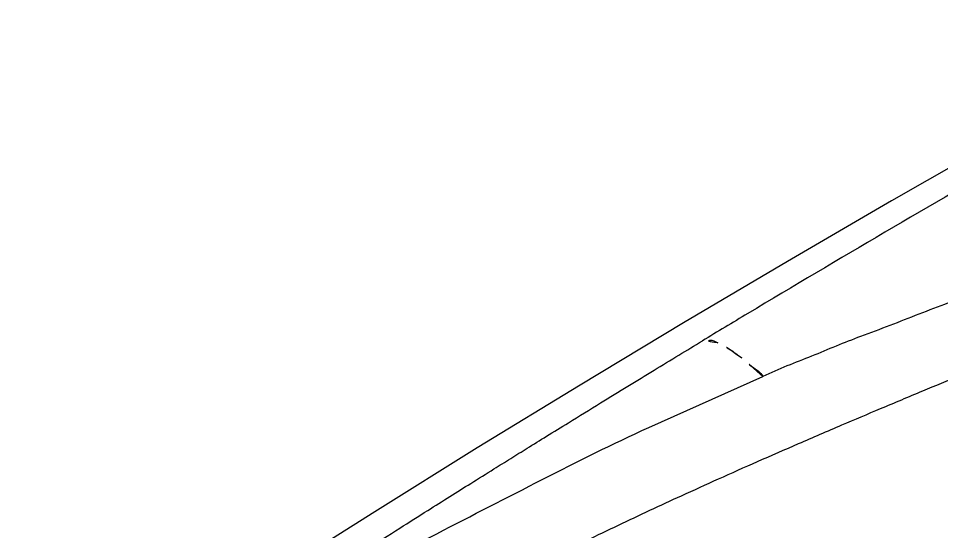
# Model space of a CAD drawing. Header units: millimetres. Extents: x 1145859089 to 1147511753, y -1047484727 to -1047247487.
# Drawn here: x 1146327553.3 to 1146327596.97, y -1047437793.2 to -1047437768.9 of the extents above; entities that cross this region are included whole.
import ezdxf
from ezdxf.xclip import XClip

# ---------------------------------------------------------------- set-up
doc = ezdxf.new("R2010")
doc.units = ezdxf.units.MM
doc.header["$LTSCALE"] = 100
doc.header["$MEASUREMENT"] = 0
doc.header["$XCLIPFRAME"] = 2
doc.linetypes.add('CENTERX2', pattern=[4, 2.5, -0.5, 0.5, -0.5])
doc.layers.get('0').update_dxf_attribs({"linetype": 'CONTINUOUS'})
for name, color, linetype in [('L-지중매입', 3, 'CENTERX2'), ('XREF', 135, 'CONTINUOUS'), ('단지배치도$0$W240910', 135, 'CONTINUOUS')]:
    doc.layers.add(name, color=color, linetype=linetype)

# ---------------------------------------------------------------- blocks, each defined once
blk = doc.blocks.new('단지배치도$0$zw$9902')
at = {"layer": '단지배치도$0$W240910', "linetype": 'ByBlock', "ltscale": 20}
for p, q in [((58925.94, -66405.386), (58920.986, -66408.225)), ((58920.986, -66408.225), (58916.054, -66411.1)), ((58916.054, -66411.1), (58911.142, -66414.01)), ((58911.142, -66414.01), (58906.251, -66416.956)), ((58909.493, -66418.972), (58914.886, -66416.553)), ((58906.251, -66416.956), (58901.382, -66419.937)), ((58901.382, -66419.937), (58896.534, -66422.954)), ((58896.534, -66422.954), (58892.248, -66425.661))]:
    blk.add_line(p, q, dxfattribs=at)
at = {"layer": '단지배치도$0$W240910'}
for radius in [11431.377, 11931.377]:
    blk.add_arc((57394.291, -57699.4), radius, 251.6277496, 321.4181311, dxfattribs=at)
at = {"layer": '단지배치도$0$W240910', "linetype": 'ByBlock', "ltscale": 20}
for centre, radius, start, end in [((59290.642, -67040.932), 731.647, 119.786004, 120.966671), ((59287.918, -67036.379), 726.341, 120.967262, 121.164728)]:
    blk.add_arc(centre, radius, start, end, dxfattribs=at)
for points, knots in [([(58925.081, -66412.581), (58924.133, -66412.886), (58922.282, -66413.591), (58920.443, -66414.322), (58919.518, -66414.658)], [0, 0, 0, 0, 2.986497, 5.937873, 5.937873, 5.937873, 5.937873]), ([(58912.768, -66414.953), (58912.644, -66414.9), (58912.426, -66414.74), (58912.266, -66414.918), (58912.232, -66414.976)], [0, 0, 0, 0, 0.4061503, 0.608593, 0.608593, 0.608593, 0.608593]), ([(58919.518, -66414.658), (58918.736, -66414.943), (58917.208, -66415.614), (58915.638, -66416.189), (58914.887, -66416.554)], [0, 0, 0, 0, 2.498561, 5.005178, 5.005178, 5.005178, 5.005178]), ([(58892.96, -66426.779), (58893.218, -66426.611), (58893.828, -66426.219), (58894.88, -66425.542), (58896.206, -66424.693), (58897.622, -66423.791), (58898.945, -66422.953), (58900.064, -66422.247), (58901.108, -66421.592), (58902.067, -66420.991), (58902.957, -66420.436), (58903.785, -66419.92), (58904.695, -66419.355), (58905.85, -66418.641), (58907.136, -66417.849), (58908.487, -66417.02), (58909.726, -66416.264), (58910.901, -66415.549), (58911.665, -66415.086), (58912.036, -66414.861)], [0, 0, 0, 0, 0.924484, 2.174977, 3.752102, 5.648873, 7.212033, 8.45034, 9.617467, 10.909322, 11.846394, 12.764799, 13.835881, 15.059641, 16.8379, 18.366159, 19.815845, 21.191777, 22.49399, 22.49399, 22.49399, 22.49399]), ([(58913.899, -66415.683), (58913.711, -66415.533), (58913.35, -66415.264), (58912.96, -66415.036), (58912.768, -66414.953)], [0, 0, 0, 0, 0.721787, 1.348123, 1.348123, 1.348123, 1.348123]), ([(58911.045, -66422.196), (58911.628, -66421.931), (58912.823, -66421.384), (58914.671, -66420.563), (58916.617, -66419.711), (58918.558, -66418.877), (58920.517, -66418.046), (58922.383, -66417.264), (58924.333, -66416.451), (58925.619, -66415.922), (58926.314, -66415.632)], [0, 0, 0, 0, 1.921349, 3.943886, 6.06771, 8.292911, 10.283244, 12.450383, 14.361772, 16.62152, 16.62152, 16.62152, 16.62152]), ([(58914.887, -66416.554), (58914.796, -66416.339), (58914.364, -66416.115), (58914.061, -66415.81), (58913.899, -66415.683)], [0, 0, 0, 0, 0.700573, 1.317894, 1.317894, 1.317894, 1.317894]), ([(58894.505, -66426.642), (58896.14, -66425.728), (58899.458, -66423.993), (58904.449, -66421.429), (58907.787, -66419.737), (58909.493, -66418.972)], [0, 0, 0, 0, 5.619494, 11.229156, 16.838063, 16.838063, 16.838063, 16.838063]), ([(58896.212, -66429.692), (58897.138, -66429.217), (58899.015, -66428.117), (58901.982, -66426.595), (58905.018, -66425.059), (58908.049, -66423.593), (58910.045, -66422.65), (58911.045, -66422.196)], [0, 0, 0, 0, 3.123294, 6.522203, 10.00203, 13.329648, 16.623577, 16.623577, 16.623577, 16.623577])]:
    blk.add_open_spline(points, degree=3, knots=knots, dxfattribs=at)
blk = doc.blocks.new('단지배치도')
blk.add_blockref('단지배치도$0$zw$9902', (141034.193, 142437.157))

msp = doc.modelspace()

# ---------------------------------------------------------------- linework, layer by layer
at = {"layer": 'L-지중매입', "ltscale": 2}
msp.add_arc((1146292364.149594, -1047402174.186541, 0), 45716.750817, 303.4822833292, 333.0437788935, dxfattribs=at)

# ---------------------------------------------------------------- block references
at = {"layer": 'XREF'}
ref = msp.add_blockref('단지배치도', (1146127639.433663, -1047513806.462535), dxfattribs=at)
XClip(ref).set_block_clipping_path([(72982.4064819524, 34919.7593965298), (360382.4067475507, 255319.7593436697)])

doc.saveas('drawing.dxf')
